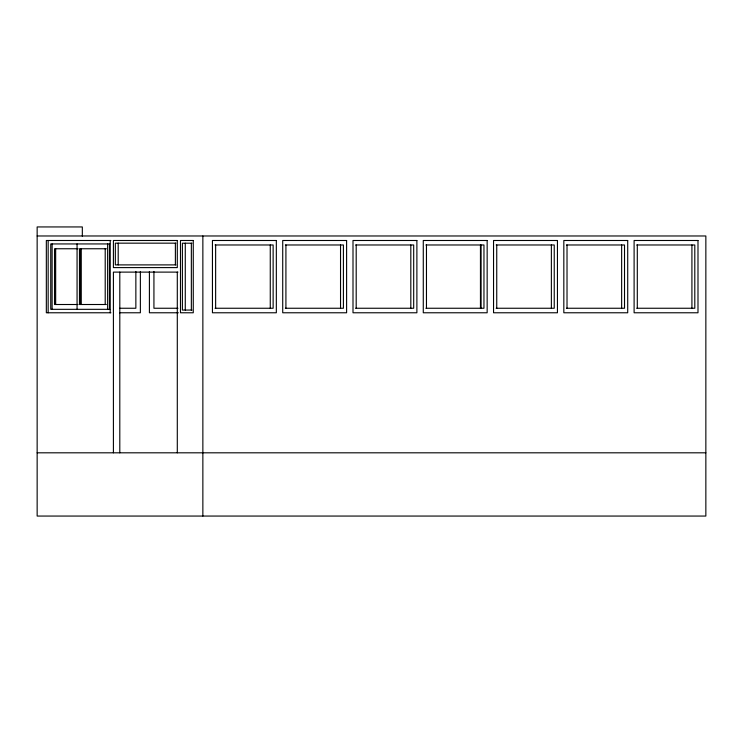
<?xml version="1.0" encoding="UTF-8"?>
<svg xmlns="http://www.w3.org/2000/svg" width="743" height="743" viewBox="0 0 743 743"><rect width="100%" height="100%" fill="white"/><g stroke="black" fill="none" stroke-linecap="round" stroke-linejoin="round"><path stroke-width="1.11" d="M37.15 235.977L705.85 235.977L705.85 516.06L37.15 516.06L37.15 226.94L82.324 226.94L82.324 236.209M110.902 240.491L46.335 240.491L46.335 312.775L110.902 312.775M175.952 243.165L115.332 243.165L115.332 264.889L175.952 264.889M191.982 243.202L182.397 243.202L182.397 310.063L191.982 310.063M109.76 243.936L50.747 243.936L50.747 309.329L109.76 309.329M215.061 244.976L273.136 244.976L273.136 308.252L215.061 308.252M285.34 244.976L343.415 244.976L343.415 308.252L285.34 308.252M355.618 244.976L413.693 244.976L413.693 308.252L355.618 308.252M425.897 244.976L483.962 244.976L483.962 308.252L425.897 308.252M496.166 244.976L554.241 244.976L554.241 308.252L496.166 308.252M566.445 244.976L624.519 244.976L624.519 308.252L566.445 308.252M636.723 244.976L694.798 244.976L694.798 308.252L636.723 308.252M78.043 248.756L54.536 248.756L54.536 304.509L78.043 304.509M106.351 248.756L79.482 248.756L79.482 304.509L106.351 304.509M177.986 272.114L113.41 272.114L113.41 452.812M119.827 308.252L135.858 308.252L135.858 271.436M177.976 308.252L153.931 308.252L153.931 271.436M119.521 312.775L140.371 312.775L140.371 271.474M178.366 312.775L149.408 312.775L149.408 271.474M37.15 452.812L705.85 452.812M691.919 244.976L691.919 308.252M637.299 244.976L637.299 308.252M621.64 244.976L621.64 308.252M567.02 244.976L567.02 308.252M551.371 244.976L551.371 308.252M496.742 244.976L496.742 308.252M481.092 244.976L481.092 308.252M480.452 244.976L480.452 308.252M426.463 244.976L426.463 308.252M410.814 244.976L410.814 308.252M356.194 244.976L356.194 308.252M340.535 244.976L340.535 308.252M285.916 244.976L285.916 308.252M270.266 244.976L270.266 308.252M215.637 244.976L215.637 308.252M202.858 235.977L202.858 516.06M191.35 243.202L191.35 310.063M185.276 243.202L185.276 310.063M177.298 272.114L177.298 452.812M175.385 243.165L175.385 264.889M119.799 272.114L119.799 452.812M118.202 243.165L118.202 264.889M110.215 240.491L110.215 312.775M109.453 243.936L109.453 309.329M107.633 243.936L107.633 309.329M105.209 248.756L105.209 304.509M81.08 248.756L81.08 304.509M80.625 248.756L80.625 304.509M77.068 243.936L77.068 309.329M55.669 248.756L55.669 304.509M52.112 243.936L52.112 309.329M48.156 240.491L48.156 312.775M177.298 240.491L113.41 240.491L113.41 267.601L177.298 267.601L177.298 240.491M193.264 240.491L180.484 240.491L180.484 312.775L193.264 312.775L193.264 240.491M276.331 240.491L212.442 240.491L212.442 312.775L276.331 312.775L276.331 240.491M346.609 240.491L282.721 240.491L282.721 312.775L346.609 312.775L346.609 240.491M416.888 240.491L352.999 240.491L352.999 312.775L416.888 312.775L416.888 240.491M487.157 240.491L423.278 240.491L423.278 312.775L487.157 312.775L487.157 240.491M557.436 240.491L493.547 240.491L493.547 312.775L557.436 312.775L557.436 240.491M627.714 240.491L563.826 240.491L563.826 312.775L627.714 312.775L627.714 240.491M697.993 240.491L634.104 240.491L634.104 312.775L697.993 312.775L697.993 240.491"/></g></svg>
